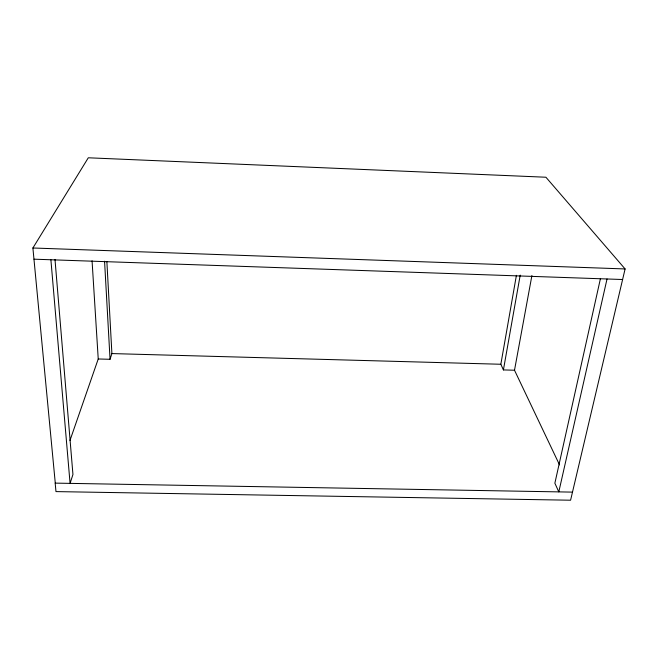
<?xml version="1.0" encoding="UTF-8"?>
<svg xmlns="http://www.w3.org/2000/svg" width="658" height="658" viewBox="0 0 658 658"><rect width="100%" height="100%" fill="white"/><g stroke="black" fill="none" stroke-linecap="round" stroke-linejoin="round"><path stroke-width="0.99" d="M559.53 464.893L514.507 370.224L503.411 369.928L500.845 364.261L516.415 275.315M503.411 369.928L520.215 275.126M514.507 370.224L531.911 275.538M600.474 278.449L554.867 483.211L558.807 491.88L607.03 278.976M55.28 483.12L32.9 247.992L88.295 157.788L545.918 177.232L625.1 268.949L570.585 500.212L55.979 491.6L55.173 483.12L572.485 492.118M69.978 440.449L98.231 358.98L110.051 359.293L111.901 353.576L106.867 261.489M111.901 353.576L500.845 364.261M32.9 247.992L625.1 268.949M33.969 259.178L622.616 279.518M50.896 259.77L70.077 483.383L72.948 474.492L54.992 259.408M92.062 260.782L98.231 358.98M104.564 261.226L110.051 359.293"/></g></svg>
